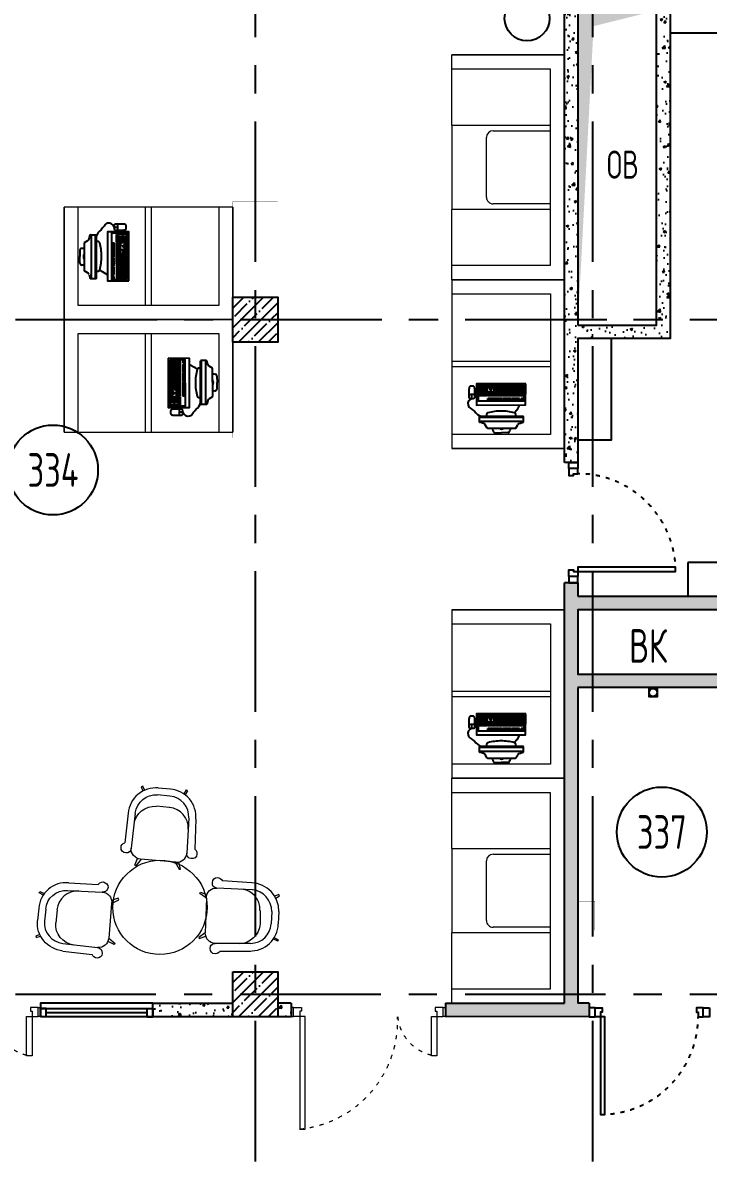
# Model space of a CAD drawing. Header units: millimetres. Extents: x -9318 to 9016603, y 0 to 838141.
# Drawn here: x 73335 to 79430, y 453452 to 463647 of the extents above; entities that cross this region are included whole.
import ezdxf
from ezdxf import colors
from ezdxf.entities.mleader import LeaderData, LeaderLine
from ezdxf.enums import TextEntityAlignment as Align
from ezdxf.math import Vec2, Vec3

# ---------------------------------------------------------------- set-up
doc = ezdxf.new("R2010")
doc.units = ezdxf.units.MM
for name, pattern in [('ACAD_ISO03W100', [30, 12, -18]), ('ADSK_Скрыто', [6, 3, -3]), ('CENTER', [2, 1.25, -0.25, 0.25, -0.25])]:
    doc.linetypes.add(name, pattern=pattern)
for name, color, linetype, lineweight in [('АР_Двери', 5, 'Continuous', 18), ('АР_Номер помещения', 1, 'Continuous', 25), ('ТХ_мебель_библ', 250, 'Continuous', 13)]:
    doc.layers.add(name, color=color, linetype=linetype, lineweight=lineweight)
doc.layers.add('ТХ_дозаторы', color=7, linetype='Continuous')
doc.layers.add('ТХ_обор_бытовое', color=14, linetype='Continuous')
doc.styles.add('ICOCPEUR', font='isocpeur.ttf')
doc.styles.add('ISOCPEUR', font='isocpeur.ttf', dxfattribs={"width": 0.7})
pattern_1 = [(50, (5759.64, 336407.27), (215.17805, -18.82564), [22.5, -247.5]), (355, (5759.64, 336407.27), (-41.6254, 225.65764), [18, -198]), (100.45144, (5777.57, 336405.7), (173.55265, 206.832), [19.12206, -210.34263]), (46.1842, (5759.64, 336467.27), (320.1724, -49.6558), [33.75, -371.25]), (96.63564, (5786.32, 336463.14), (280.3986, 292.2356), [28.6831, -315.5141]), (351.18416, (5759.64, 336467.27), (280.3986, 292.2356), [27, -297]), (21, (5789.64, 336452.27), (179.07212, -120.78567), [22.5, -247.5]), (326, (5789.64, 336452.27), (72.9946, 217.545), [18, -198]), (71.45144, (5804.56, 336442.2), (252.0667, 96.75935), [19.12206, -210.34263]), (37.5, (5759.64, 336407.274), (3.647957, 99.868156), [0, -195.6, 0, -201, 0, -198.75]), (7.5, (5759.64, 336407.27), (78.92086, 118.32351), [0, -114.6, 0, -191.1, 0, -75.75]), (327.5, (5692.74, 336407.274), (160.14673, -6.76646), [0, -75, 0, -234, 0, -310.5]), (317.5, (5662.74, 336407.27), (174.95585, 30.0315), [0, -97.5, 0, -155.4, 0, -220.5])]

# ---------------------------------------------------------------- blocks, each defined once
blk = doc.blocks.new('*U1088')
at = {"color": 8}
for points in [[(0, 0), (0, -80), (55, -80), (55, 0), (0, 0)], [(55, -80), (55, 0), (115, 0), (115, -40), (100, -40), (100, -80), (55, -80)], [(1015, -80), (1015, 0), (955, 0), (955, -40), (970, -40), (970, -80), (1015, -80)], [(1070, 0), (1070, -80), (1015, -80), (1015, 0), (1070, 0)]]:
    blk.add_lwpolyline(points, dxfattribs=at)
blk.add_lwpolyline([(100, -80), (100, -950), (140, -950), (140, -80)], close=True, dxfattribs=at)
at = {"color": 8, "linetype": 'ACAD_ISO03W100', "ltscale": 3}
blk.add_arc((100, -80), 870, 270, 0, dxfattribs=at)
blk = doc.blocks.new('*U1087')
at = {"color": 8}
for points in [[(0, 0), (0, -80), (55, -80), (55, 0), (0, 0)], [(55, -80), (55, 0), (115, 0), (115, -40), (100, -40), (100, -80), (55, -80)], [(1015, -80), (1015, 0), (955, 0), (955, -40), (970, -40), (970, -80), (1015, -80)], [(1070, 0), (1070, -80), (1015, -80), (1015, 0), (1070, 0)]]:
    blk.add_lwpolyline(points, dxfattribs=at)
blk.add_lwpolyline([(100, -80), (100, -950), (140, -950), (140, -80)], close=True, dxfattribs=at)
at = {"color": 8, "linetype": 'ACAD_ISO03W100', "ltscale": 3}
blk.add_arc((100, -80), 870, 270, 0, dxfattribs=at)
blk = doc.blocks.new('1370')
at = {"layer": 'АР_Двери', "color": 8}
for points in [[(1076826, -46356), (1076826, -46436), (1076846, -46436), (1076846, -46356), (1076826, -46356)], [(1076846, -46436), (1076846, -46356), (1076916, -46356), (1076916, -46386), (1076901, -46386), (1076901, -46436), (1076846, -46436)], [(1078177, -46436), (1078177, -46356), (1078107, -46356), (1078107, -46386), (1078122, -46386), (1078122, -46436), (1078177, -46436)], [(1078197, -46356), (1078197, -46436), (1078177, -46436), (1078177, -46356), (1078197, -46356)]]:
    blk.add_lwpolyline(points, dxfattribs=at)
for points in [[(1076901, -46436), (1076901, -47436), (1076950, -47436), (1076950, -46436)], [(1078072, -46786), (1078072, -46436), (1078122, -46436), (1078122, -46786)]]:
    blk.add_lwpolyline(points, close=True, dxfattribs=at)
at = {"layer": 'АР_Двери', "color": 8, "linetype": 'ACAD_ISO03W100', "ltscale": 3}
for centre, radius, start, end in [((1076805, -46474), 967, 275.6729, 2.214), ((1078162, -46396), 392, 185.9075, 264.0925)]:
    blk.add_arc(centre, radius, start, end, dxfattribs=at)
blk = doc.blocks.new('*U1082')
at = {"color": 8, "linetype": 'ByBlock'}
for p, q in [((0, 0), (0, -74)), ((50, 0), (0, 0)), ((0, -74), (0, 0)), ((1000, 0), (0, 0)), ((50, -74), (0, -74)), ((0, -74), (1000, -74)), ((50, 0), (50, -74)), ((950, 0), (50, 0)), ((50, -37), (950, -37)), ((50, -74), (950, -74)), ((950, 0), (1000, 0)), ((950, 0), (950, -74)), ((950, -74), (1000, -74)), ((1000, 0), (1000, -74)), ((1000, -74), (1000, 0))]:
    blk.add_line(p, q, dxfattribs=at)
blk = doc.blocks.new('*U457')
at = {"layer": 'АР_Номер помещения', "color": 8}
blk.add_circle((-20233, 2600), 400, dxfattribs=at)
at = {"color": 8, "style": 'ISOCPEUR', "width": 0.7, "flags": 1}
blk.add_attdef('КАТЕГОРИЯ', (-499, -2092), '', height=250, dxfattribs=at)
at = {"layer": 'АР_Номер помещения', "color": 8, "style": 'ISOCPEUR', "width": 0.7}
blk.add_attdef('НОМЕР_ПОМЕЩЕНИЯ', text='', height=300, dxfattribs=at).set_placement((-20233, 2600), align=Align.MIDDLE_CENTER)
blk = doc.blocks.new('*U450')
at = {"layer": 'АР_Номер помещения', "color": 8}
blk.add_circle((-17104, 4164), 400, dxfattribs=at)
at = {"color": 8, "style": 'ISOCPEUR', "width": 0.7, "flags": 1}
blk.add_attdef('КАТЕГОРИЯ', (-499, -2092), '', height=250, dxfattribs=at)
at = {"layer": 'АР_Номер помещения', "color": 8, "style": 'ISOCPEUR', "width": 0.7}
blk.add_attdef('НОМЕР_ПОМЕЩЕНИЯ', text='', height=300, dxfattribs=at).set_placement((-17104, 4164), align=Align.MIDDLE_CENTER)
blk = doc.blocks.new('_DotSmall')
at = {"color": 8, "linetype": 'ByBlock', "const_width": 0.5}
blk.add_lwpolyline([(-0.0625, 0, 1), (0.0625, 0, 1)], format="xyb", close=True, dxfattribs=at)
blk = doc.blocks.new('У111')
at = {"layer": 'ТХ_мебель_библ', "color": 8, "lineweight": 0, "ltscale": 100, "transparency": 33554687}
for p, q in [((261985, -185643), (261985, -186643)), ((261985, -185643), (263985, -185643)), ((261985, -186643), (261985, -185643)), ((263985, -185643), (263985, -186643)), ((263985, -186643), (263985, -185643)), ((262110, -185768), (263860, -185768)), ((262110, -186643), (262110, -185768)), ((262610, -186643), (262610, -185768)), ((262660, -186277), (262660, -185768)), ((263310, -185768), (263310, -186277)), ((263360, -185768), (263360, -186643)), ((263860, -185768), (263860, -186643)), ((263250, -186337), (262720, -186337)), ((262610, -186643), (261985, -186643)), ((262610, -186643), (263360, -186643)), ((263985, -186643), (263360, -186643))]:
    blk.add_line(p, q, dxfattribs=at)
for centre, start, end in [((262720, -186277), 180, 270), ((263250, -186277), 270, 0)]:
    blk.add_arc(centre, 60, start, end, dxfattribs=at)
blk = doc.blocks.new('ПК-2')
at = {"color": 8, "extrusion": (6.19742e-05, -0.000470712, 1)}
for p, q in [((7035967, 1186828, 95), (7035877, 1186827, 95)), ((7035877, 1186827, 95), (7035878, 1186571, 95)), ((7035895, 1186827, 95), (7035896, 1186571, 95)), ((7035913, 1186828, 95), (7035914, 1186571, 95)), ((7035931, 1186828, 95), (7035932, 1186571, 95)), ((7035949, 1186828, 95), (7035950, 1186571, 95)), ((7035967, 1186828, 95), (7035968, 1186571, 95)), ((7036008, 1186828, 95), (7035990, 1186828, 95)), ((7036149, 1186443, 95), (7036148, 1186828, 95)), ((7036200, 1186830, 95), (7036150, 1186830, 95)), ((7036158, 1186441, 95), (7036157, 1186830, 95)), ((7036194, 1186441, 95), (7036193, 1186830, 95)), ((7036212, 1186795, 95), (7036202, 1186828, 95)), ((7036253, 1186762, 95), (7036224, 1186780, 95)), ((7036256, 1186513, 95), (7036255, 1186758, 95)), ((7036294, 1186692, 95), (7036295, 1186635, 95)), ((7036295, 1186579, 95), (7036295, 1186635, 95)), ((7035878, 1186566, 95), (7035878, 1186512, 95)), ((7035896, 1186566, 95), (7035896, 1186512, 95)), ((7035914, 1186549, 95), (7035914, 1186531, 95)), ((7035932, 1186567, 95), (7035932, 1186513, 95)), ((7035950, 1186567, 95), (7035950, 1186513, 95)), ((7035968, 1186567, 95), (7035968, 1186513, 95)), ((7035878, 1186508, 95), (7035878, 1186436, 95)), ((7035878, 1186436, 95), (7035968, 1186436, 95)), ((7035896, 1186508, 95), (7035896, 1186454, 95)), ((7035914, 1186508, 95), (7035914, 1186436, 95)), ((7035932, 1186508, 95), (7035932, 1186454, 95)), ((7035950, 1186508, 95), (7035950, 1186436, 95)), ((7035968, 1186508, 95), (7035968, 1186436, 95)), ((7036201, 1186441, 95), (7036151, 1186441, 95)), ((7036213, 1186476, 95), (7036203, 1186443, 95)), ((7036254, 1186509, 95), (7036224, 1186491, 95))]:
    blk.add_line(p, q, dxfattribs=at)
at = {"color": 8, "extrusion": (6.19742e-05, -0.000470712, 1), "elevation": -28}
for points in [[(7035859, 1186850), (7035860, 1186414), (7036049, 1186414), (7036048, 1186850)], [(7035873, 1186837), (7035873, 1186427), (7036013, 1186427), (7036012, 1186837)]]:
    blk.add_lwpolyline(points, close=True, dxfattribs=at)
for points in [[(7035895, 1186802), (7035877, 1186802)], [(7035895, 1186785), (7035877, 1186785)], [(7035895, 1186759), (7035877, 1186759)], [(7035913, 1186785), (7035895, 1186785)], [(7035913, 1186768), (7035895, 1186768)], [(7035913, 1186751), (7035895, 1186751)], [(7035931, 1186797), (7035913, 1186797)], [(7035931, 1186779), (7035913, 1186779)], [(7035931, 1186762), (7035913, 1186762)], [(7035931, 1186745), (7035913, 1186745)], [(7035949, 1186802), (7035931, 1186802)], [(7035949, 1186785), (7035931, 1186785)], [(7035949, 1186768), (7035931, 1186768)], [(7035949, 1186751), (7035931, 1186751)], [(7035967, 1186811), (7035949, 1186811)], [(7035967, 1186794), (7035949, 1186794)], [(7035967, 1186776), (7035949, 1186776)], [(7035967, 1186759), (7035949, 1186759)], [(7035967, 1186742), (7035949, 1186742)], [(7035990, 1186828), (7035990, 1186811)], [(7036008, 1186811), (7035990, 1186811)], [(7035990, 1186794), (7035990, 1186725)], [(7036008, 1186794), (7035990, 1186794)], [(7036008, 1186777), (7035990, 1186776)], [(7036008, 1186759), (7035990, 1186759)], [(7036008, 1186742), (7035990, 1186742)], [(7036008, 1186828), (7036008, 1186811)], [(7036008, 1186794), (7036008, 1186725)], [(7036048, 1186795), (7036093, 1186771), (7036117, 1186752)], [(7035895, 1186640), (7035877, 1186639)], [(7035913, 1186734), (7035895, 1186734)], [(7035913, 1186716), (7035895, 1186716)], [(7035913, 1186699), (7035895, 1186699)], [(7035913, 1186682), (7035895, 1186682)], [(7035913, 1186665), (7035895, 1186665)], [(7035913, 1186648), (7035895, 1186648)], [(7035931, 1186728), (7035913, 1186728)], [(7035931, 1186711), (7035913, 1186711)], [(7035931, 1186694), (7035913, 1186694)], [(7035931, 1186677), (7035913, 1186677)], [(7035931, 1186660), (7035913, 1186660)], [(7035931, 1186643), (7035913, 1186643)], [(7035949, 1186734), (7035931, 1186734)], [(7035949, 1186717), (7035931, 1186717)], [(7035949, 1186699), (7035931, 1186699)], [(7035949, 1186682), (7035931, 1186682)], [(7035949, 1186665), (7035931, 1186665)], [(7035949, 1186648), (7035931, 1186648)], [(7035967, 1186725), (7035949, 1186725)], [(7035967, 1186708), (7035949, 1186708)], [(7035967, 1186691), (7035949, 1186691)], [(7035967, 1186674), (7035949, 1186674)], [(7035967, 1186657), (7035949, 1186657)], [(7035967, 1186640), (7035949, 1186640)], [(7036008, 1186725), (7035990, 1186725)], [(7035990, 1186717), (7035990, 1186648)], [(7036008, 1186717), (7035990, 1186717)], [(7036008, 1186700), (7035990, 1186700)], [(7036008, 1186682), (7035990, 1186682)], [(7036008, 1186665), (7035990, 1186665)], [(7036008, 1186648), (7035990, 1186648)], [(7035990, 1186640), (7035990, 1186571)], [(7036008, 1186640), (7035990, 1186640)], [(7036008, 1186717), (7036008, 1186648)], [(7036008, 1186640), (7036008, 1186571)], [(7035896, 1186614), (7035878, 1186614)], [(7035896, 1186597), (7035878, 1186597)], [(7035968, 1186571), (7035878, 1186571)], [(7035896, 1186567), (7035878, 1186567)], [(7035914, 1186549), (7035878, 1186549)], [(7035914, 1186531), (7035878, 1186531)], [(7035913, 1186631), (7035895, 1186631)], [(7035914, 1186614), (7035896, 1186614)], [(7035932, 1186626), (7035914, 1186626)], [(7035932, 1186608), (7035914, 1186608)], [(7035949, 1186631), (7035931, 1186631)], [(7035950, 1186614), (7035932, 1186614)], [(7035950, 1186597), (7035932, 1186597)], [(7035968, 1186567), (7035932, 1186567)], [(7035968, 1186549), (7035932, 1186549)], [(7035968, 1186531), (7035932, 1186531)], [(7035968, 1186623), (7035950, 1186623)], [(7035968, 1186605), (7035950, 1186605)], [(7036008, 1186623), (7035990, 1186623)], [(7036008, 1186606), (7035990, 1186605)], [(7036008, 1186588), (7035990, 1186588)], [(7036008, 1186571), (7035990, 1186571)], [(7035990, 1186567), (7035990, 1186513)], [(7036008, 1186567), (7035990, 1186567)], [(7036008, 1186549), (7035990, 1186549)], [(7036008, 1186531), (7035990, 1186531)], [(7036008, 1186567), (7036008, 1186513)], [(7035896, 1186513), (7035878, 1186513)], [(7035968, 1186508), (7035878, 1186508)], [(7035968, 1186472), (7035878, 1186472)], [(7035968, 1186454), (7035878, 1186454)], [(7035968, 1186490), (7035896, 1186490)], [(7035968, 1186513), (7035932, 1186513)], [(7036008, 1186513), (7035990, 1186513)], [(7036008, 1186513), (7035990, 1186513)], [(7035990, 1186372), (7035957, 1186372)]]:
    blk.add_lwpolyline(points, dxfattribs=at)
for points in [[(7035990, 1186372, 0.397637), (7036050, 1186338, 0.110351), (7036067, 1186345, 0.08312), (7036080, 1186362, 0.014729), (7036105, 1186395, 0.170175), (7036149, 1186454, -0.037673)], [(7035968, 1186399, 0.114539), (7035964, 1186398, 0.103755), (7035960, 1186395, 0.091433), (7035958, 1186390, 0.084292), (7035957, 1186385), (7035957, 1186358, 0.084292), (7035958, 1186353, 0.091433), (7035960, 1186349, 0.103755), (7035964, 1186346, 0.114539), (7035968, 1186345, 0.114539)]]:
    blk.add_lwpolyline(points, format="xyb", dxfattribs=at)
blk.add_lwpolyline([(7035882, 1186385), (7035882, 1186358, 0.19919), (7035884, 1186354, 0.098412), (7035891, 1186348, 0.055653), (7035901, 1186346, 0.042416), (7035915, 1186345), (7035979, 1186345, 0.114539), (7035983, 1186346, 0.103755), (7035987, 1186349, 0.091433), (7035989, 1186353, 0.084292), (7035990, 1186358), (7035990, 1186385, 0.084292), (7035989, 1186390, 0.091433), (7035986, 1186395, 0.103755), (7035983, 1186398, 0.114539), (7035978, 1186399), (7035914, 1186399, 0.042416), (7035901, 1186397, 0.055653), (7035891, 1186395, 0.098412), (7035884, 1186389, 0.19919)], format="xyb", close=True, dxfattribs=at)
at = {"color": 8, "extrusion": (6.19742e-05, -0.000470712, 1)}
for centre, radius, start, end in [((7036579, 1186631, -28), 477, 165.3648, 179.8791), ((7036134, 1186746, -28), 18, 82.9331, 161.3058), ((7036116, 1186601, -28), 164, 78.7654, 82.9331), ((7036150, 1186828, -28), 1.8, 90.1091, 180.1091), ((7036200, 1186828, -28), 1.8, 0.1091, 90.1091), ((7036238, 1186803, -28), 27, 197.1145, 238.1415), ((7036251, 1186758, -28), 4.5, 0.1091, 59.6301), ((7036579, 1186635, -28), 477, 180.3391, 194.8534), ((7036293, 1186966, -28), 256, 261.5096, 266.4787), ((7036229, 1186635, -28), 33.8, 322.7271, 37.4911), ((7036276, 1186692, -28), 18, 0.1091, 86.4787), ((7036295, 1186305, -28), 256, 93.7395, 98.7086), ((7036277, 1186579, -28), 18, 273.7395, 0.1091), ((7036135, 1186519, -28), 18, 198.9124, 277.2851), ((7036116, 1186664, -28), 164, 277.2851, 281.4528), ((7036151, 1186443, -28), 1.8, 180.1091, 270.1091), ((7036201, 1186443, -28), 1.8, 270.1091, 0.1091), ((7036239, 1186468, -28), 27, 122.0766, 163.1037), ((7036251, 1186513, -28), 4.5, 300.5881, 0.1091)]:
    blk.add_arc(centre, radius, start, end, dxfattribs=at)
blk = doc.blocks.new('У274')
at = {"layer": 'ТХ_мебель_библ', "color": 8, "lineweight": 0, "ltscale": 100, "transparency": 33554687}
for p, q in [((264576, -185591, 0), (264576, -186591, 0)), ((264576, -186591, 0), (264576, -185591, 0)), ((264576, -186591, 0), (264576, -185591, 0)), ((264576, -185591, 0), (266076, -185591, 0)), ((266076, -185591, 0), (266076, -186591, 0)), ((266076, -186591, 0), (266076, -185591, 0)), ((264701, -186591, 0), (264701, -185716, 0)), ((264701, -185716, 0), (265951, -185716, 0)), ((265301, -186591, 0), (265301, -185716, 0)), ((265351, -185716, 0), (265351, -186591, 0)), ((265951, -185716, 0), (265951, -186591, 0)), ((264576, -186591, 0), (264701, -186591, 0)), ((264701, -186591, 0), (265951, -186591, 0)), ((265951, -186591, 0), (266076, -186591, 0))]:
    blk.add_line(p, q, dxfattribs=at)
blk = doc.blocks.new('У094 У095')
at = {"layer": 'ТХ_мебель_библ', "color": 8, "lineweight": 0, "ltscale": 100, "transparency": 33554687}
for p, q in [((74022, 143902), (74006, 143897)), ((74006, 143897), (74022, 143860)), ((74038, 143865), (74022, 143902)), ((74268, 143876), (74158, 143886)), ((74388, 143834), (74409, 143871)), ((74420, 143860), (74399, 143824)), ((74409, 143871), (74420, 143860)), ((74263, 143813), (74153, 143824)), ((73891, 143661), (73860, 143399)), ((73954, 143661), (73917, 143352)), ((74257, 143714), (74142, 143724)), ((74430, 143619), (74414, 143305)), ((74493, 143609), (74483, 143342)), ((73949, 143201), (73975, 143258)), ((74006, 143253), (73959, 143195)), ((74315, 143227), (74001, 143253)), ((73959, 143195), (73949, 143201)), ((74310, 143227), (74346, 143164)), ((74357, 143164), (74341, 143227)), ((74346, 143164), (74357, 143164)), ((73362, 143044), (73624, 143028)), ((74990, 143044), (74729, 143059)), ((73100, 142955), (73106, 142965)), ((73137, 142934), (73100, 142955)), ((73106, 142965), (73148, 142949)), ((73352, 142975), (73661, 142960)), ((74530, 142949), (74535, 142960)), ((74587, 142907), (74530, 142949)), ((74535, 142960), (74592, 142939)), ((74996, 142981), (74681, 142996)), ((75231, 142939), (75195, 142923)), ((75205, 142907), (75236, 142928)), ((75236, 142928), (75231, 142939)), ((73744, 142860), (73718, 142551)), ((73802, 142907), (73744, 142886)), ((73744, 142860), (73807, 142892)), ((73807, 142892), (73802, 142907)), ((74587, 142907), (74577, 142599)), ((73095, 142818), (73085, 142708)), ((73158, 142808), (73148, 142703)), ((73258, 142803), (73247, 142688)), ((75064, 142797), (75064, 142677)), ((75168, 142787), (75163, 142677)), ((75231, 142787), (75226, 142677)), ((73106, 142583), (73069, 142567)), ((73069, 142567), (73074, 142557)), ((73074, 142557), (73111, 142567)), ((73765, 142494), (73713, 142520)), ((73718, 142551), (73776, 142504)), ((74577, 142599), (74519, 142557)), ((74519, 142557), (74524, 142546)), ((74524, 142546), (74582, 142567)), ((75221, 142525), (75184, 142541)), ((75189, 142557), (75226, 142536)), ((75226, 142536), (75221, 142525)), ((73310, 142504), (73619, 142468)), ((73776, 142504), (73765, 142494)), ((74980, 142504), (74666, 142504))]:
    blk.add_line(p, q, dxfattribs=at)
at = {"layer": 'ТХ_мебель_библ', "color": 8, "ltscale": 0.1}
for p, q in [((73310, 142436), (73572, 142405)), ((74708, 142436), (74978, 142436))]:
    blk.add_line(p, q, dxfattribs=at)
at = {"layer": 'ТХ_мебель_библ', "color": 8, "lineweight": 0, "ltscale": 100, "transparency": 33554687}
blk.add_circle((74174, 142824), 419, dxfattribs=at)
for centre, radius, start, end in [((74137, 143640), 247, 85.0228, 175.1237), ((74247, 143630), 247, 355.0234, 85.1237), ((74246, 143629), 185, 357.0572, 84.7499), ((74241, 143529), 185, 357.0581, 84.7502), ((73341, 142797), 247, 85.0235, 175.1238), ((74981, 142793), 250, 358.5785, 87.9088), ((73442, 142786), 185, 87.0581, 174.7493), ((74883, 142806), 180, 357.2688, 85.9648), ((74975, 142789), 193, 359.5064, 83.8795), ((73328, 142685), 182, 174.322, 264.1498), ((74979, 142683), 247, 267.846, 358.6551), ((74980, 142688), 184, 270.024, 356.613)]:
    blk.add_arc(centre, radius, start, end, dxfattribs=at)
blk.add_ellipse((74335, 143303), major_axis=(68, 48.9), ratio=0.866308, start_param=3.906008, end_param=5.623532, dxfattribs=at)
for points in [[(73954, 143661), (73970, 143761), (74053, 143834), (74153, 143824)], [(73943, 143562), (73954, 143661), (74043, 143729), (74142, 143724)], [(73870, 143310), (73844, 143310), (73823, 143331), (73828, 143358)], [(73828, 143358), (73828, 143379), (73839, 143394), (73860, 143399)], [(73917, 143352), (73917, 143326), (73896, 143305), (73870, 143310)], [(74001, 143253), (73954, 143258), (73912, 143300), (73917, 143352)], [(74483, 143342), (74503, 143331), (74509, 143305), (74498, 143279)], [(74435, 143263), (74420, 143274), (74409, 143290), (74414, 143305)], [(74498, 143279), (74488, 143258), (74456, 143253), (74435, 143263)], [(73624, 143028), (73640, 143049), (73666, 143059), (73687, 143044)], [(73687, 143044), (73713, 143033), (73718, 143007), (73708, 142986)], [(74681, 142996), (74655, 142996), (74634, 143017), (74640, 143044)], [(73158, 142808), (73163, 142907), (73252, 142981), (73352, 142975)], [(73708, 142986), (73697, 142965), (73682, 142960), (73661, 142960)], [(73661, 142960), (73713, 142955), (73750, 142913), (73744, 142860)], [(74587, 142907), (74587, 142960), (74629, 143002), (74681, 142996)], [(73310, 142436), (73174, 142452), (73069, 142572), (73085, 142708)], [(73409, 142489), (73310, 142504), (73237, 142588), (73247, 142688)], [(75064, 142677), (75058, 142583), (74980, 142504), (74880, 142499)], [(73718, 142551), (73713, 142499), (73671, 142462), (73619, 142468)], [(74666, 142504), (74613, 142504), (74577, 142546), (74577, 142599)], [(74645, 142415), (74624, 142426), (74613, 142452), (74624, 142478)], [(74624, 142478), (74629, 142494), (74650, 142504), (74666, 142504)], [(74708, 142436), (74697, 142415), (74671, 142405), (74645, 142415)]]:
    blk.add_open_spline(points, degree=3, dxfattribs=at)
for points, knots in [([(74640, 143044), (74640, 143070), (74661, 143091), (74687, 143091), (74702, 143091), (74718, 143075), (74729, 143059)], [2, 2, 2, 2, 3, 3, 3, 4, 4, 4, 4]), ([(73619, 142468), (73645, 142462), (73661, 142441), (73661, 142415), (73661, 142389), (73634, 142373), (73614, 142373), (73593, 142373), (73577, 142389), (73572, 142405)], [0, 0, 0, 0, 1, 1, 1, 2, 2, 2, 3, 3, 3, 3])]:
    blk.add_open_spline(points, degree=3, knots=knots, dxfattribs=at)
blk = doc.blocks.new('У112')
at = {"layer": 'ТХ_мебель_библ', "color": 8, "lineweight": 0, "ltscale": 100, "transparency": 33554687, "const_width": 2}
blk.add_lwpolyline([(262558, -187929), (262558, -188329), (261708, -188329), (261708, -187929)], close=True, dxfattribs=at)
blk = doc.blocks.new('У113')
at = {"color": 8}
blk.add_lwpolyline([(195377, -190165), (195677, -190165), (195677, -189265), (195377, -189265)], close=True, dxfattribs=at)
blk = doc.blocks.new('У240')
at = {"layer": 'ТХ_обор_бытовое', "color": 8, "lineweight": 0, "ltscale": 100, "transparency": 33554687, "const_width": 2}
blk.add_lwpolyline([(259065, 2932), (259065, 3192), (259215, 3192), (259215, 2932)], close=True, dxfattribs=at)
blk = doc.blocks.new('A$C500e89c7')
at = {"color": 8, "ltscale": 100}
blk.add_circle((-37, 37), 35.3, dxfattribs=at)
at = {"layer": 'ТХ_дозаторы', "color": 8, "ltscale": 100}
blk.add_lwpolyline([(-73, 75), (0, 75), (0, 0), (-73, 0)], close=True, dxfattribs=at)

msp = doc.modelspace()

# ---------------------------------------------------------------- hatches: boundary and pattern name
at = {"ltscale": 100}
h = msp.add_hatch(dxfattribs=at)
h.set_pattern_fill('AR-CONC', color=256, scale=30)
h.set_pattern_definition(pattern_1)
h.paths.add_polyline_path([(78272.04, 463757.96), (78152.04, 463757.96), (78152.03, 459737.59), (78272.03, 459737.59), (78272.03, 460959.55), (78972.03, 460959.55), (78272.82, 460959.55), (78972.03, 460959.55), (78272.82, 460959.55), (78272.03, 460844.55), (79092.03, 460839.55), (79092.03, 462272.96), (79092.03, 463757.96), (78972.03, 463755.46), (78972.03, 460959.55), (78272.03, 460959.48)])
at = {"linetype": 'ADSK_Скрыто', "lineweight": 9}
msp.add_hatch(color=256, dxfattribs=at).paths.add_polyline_path([(78272.03, 460957.96), (78412.03, 463617.96), (78972.03, 463757.96), (78272.03, 463757.96), (78272.03, 462418.82)])
at = {"ltscale": 100}
h = msp.add_hatch(dxfattribs=at)
h.set_pattern_fill('ANSI35', color=256, scale=500)
h.set_pattern_definition([(45, (-881850.06, 501079.43), (-88.388348, 88.388348), []), (45, (-881761.68, 501079.43), (-88.388348, 88.388348), [156.25, -31.25, 0, -31.25])])
h.paths.add_polyline_path([(75602.03, 461207.96), (75202.03, 461207.96), (75202.03, 460807.96), (75602.03, 460807.96)])
h = msp.add_hatch(dxfattribs=at)
h.set_pattern_fill('AR-CONC', color=256, scale=30)
h.set_pattern_definition(pattern_1)
h.paths.add_polyline_path([(78152.03, 454927.94), (77093.06, 454927.93), (77093.06, 454807.99), (78372.03, 454807.97), (78372.03, 454927.98), (78272.03, 454927.95), (78272.03, 457735.75), (79632.03, 457735.76), (79632.03, 456523.42), (79752.03, 456523.42), (79752.03, 457735.79), (83452.02, 457735.79), (83452.03, 457735.75), (85550.83, 457735.79), (85550.87, 454927.93), (85670.87, 454927.93), (85670.83, 457735.76), (87482.03, 457735.81), (87482.04, 457855.5), (85670.83, 457855.43), (85670.86, 458427.66), (85550.86, 458427.58), (85550.83, 457855.75), (83572.02, 457855.75), (83572.02, 458427.58), (83452.02, 458427.59), (83452.02, 457855.78), (83452.02, 457855.78), (83452.02, 458427.61), (83452.02, 457855.77), (82550.54, 457855.76), (82550.54, 458427.59), (82430.54, 458427.59), (82430.54, 457855.75), (79752.03, 457855.75), (79752.03, 458427.59), (79752.03, 457855.75), (79752.03, 457855.75), (79752.03, 458427.59), (79632.03, 458427.59), (79632.03, 457855.75), (79632.03, 457855.75), (79632.03, 458427.59), (79632.03, 458427.59), (79632.03, 457855.75), (78272.03, 457855.75), (78272.03, 458427.59), (87482.01, 458427.63), (87482.06, 458547.64), (85670.86, 458547.59), (85670.86, 460807.96), (87202.03, 460807.96), (87202.03, 460927.96), (85550.86, 460927.96), (85550.86, 458547.59), (78272.03, 458547.59), (78272.03, 458667.59), (78152.03, 458667.59)])
h = msp.add_hatch(dxfattribs=at)
h.set_pattern_fill('ANSI35', color=256, scale=500)
h.set_pattern_definition([(45, (-881850.06, 495079.43), (-88.388348, 88.388348), []), (45, (-881761.68, 495079.43), (-88.388348, 88.388348), [156.25, -31.25, 0, -31.25])])
h.paths.add_polyline_path([(75602.03, 455207.96), (75202.03, 455207.96), (75202.03, 454807.96), (75602.03, 454807.96)])
h = msp.add_hatch(dxfattribs=at)
h.set_pattern_fill('AR-CONC', color=256, scale=30)
h.set_pattern_definition(pattern_1)
h.paths.add_polyline_path([(74491.47, 454928.03), (74491.47, 454808.03), (74491.47, 454808.03), (74491.47, 454928.03), (74491.47, 454927.99), (75202.03, 454927.99), (75202.04, 454808.02), (74491.47, 454808.03), (74491.47, 454928.03), (74491.47, 454928.03), (74491.47, 454808.03), (74491.47, 454928.03)])
h = msp.add_hatch(dxfattribs=at)
h.set_pattern_fill('AR-CONC', color=256, scale=30)
h.set_pattern_definition(pattern_1)
h.paths.add_polyline_path([(75722.03, 454927.95), (75602.03, 454927.95), (75602.03, 454807.96), (75722.03, 454807.96)])

# ---------------------------------------------------------------- linework, layer by layer
at = {"linetype": 'CENTER', "ltscale": 1000}
for p, q in [((75402.03, 470770.43), (75402.03, 415038.08)), ((78402.03, 470770.43), (78402.03, 415038.08)), ((51268.34, 461007.96), (134446.74, 461007.96)), ((51278.56, 461008.28), (134456.96, 461008.28)), ((51268.34, 455007.96), (134446.74, 455007.96))]:
    msp.add_line(p, q, dxfattribs=at)
at = {"ltscale": 100}
for p, q in [((78272.03, 463757.96), (78272.03, 460959.55)), ((79092.03, 463557.96), (87482.03, 463557.96))]:
    msp.add_line(p, q, dxfattribs=at)
for points in [[(78152.03, 459737.59), (78152.03, 463757.96)], [(78272.03, 460959.55), (78972.03, 460959.55), (78972.03, 463757.96)], [(79092.03, 463757.96), (79092.03, 460839.55), (78272.03, 460839.55), (78272.03, 459737.59)], [(78272.03, 459737.59), (78152.03, 459737.59)], [(78152.03, 454927.94), (78152.03, 458667.59)], [(78272.03, 458667.59), (78152.03, 458667.59)], [(78272.03, 458667.59), (78272.03, 458547.59)], [(78272.03, 458547.59), (85550.86, 458547.59)], [(79632.03, 458427.59), (78272.03, 458427.59), (78272.03, 457855.76), (79632.03, 457855.75)], [(79632.03, 457735.76), (78272.03, 457735.75)], [(78272.03, 457735.75), (78272.03, 454927.95)], [(74491.48, 454927.95), (73491.48, 454927.95), (73491.48, 454881.95)], [(75202.03, 454807.96), (74491.48, 454807.95), (74491.48, 454927.95), (75202.03, 454927.95)], [(75722.03, 454927.95), (75602.03, 454927.95)], [(75722.03, 454927.95), (75722.04, 454807.99)], [(77093.06, 454927.96), (77093.06, 454807.99)], [(77093.06, 454927.93), (78152.03, 454927.94)], [(78372.03, 454927.95), (78272.03, 454927.95)], [(78372.03, 454927.95), (78372.04, 454807.99)], [(75722.04, 454807.99), (75602.03, 454807.96)], [(78372.04, 454808.19), (77093.06, 454807.99)]]:
    msp.add_lwpolyline(points, dxfattribs=at)
for points in [[(75202.03, 461207.96), (75602.03, 461207.96), (75602.03, 460807.96), (75202.03, 460807.96)], [(75202.03, 455207.96), (75602.03, 455207.96), (75602.03, 454807.96), (75202.03, 454807.96)]]:
    msp.add_lwpolyline(points, close=True, dxfattribs=at)
msp.add_circle((77820.14, 463687.04), 200)

# ---------------------------------------------------------------- block references
for name, p, rotation in [('У111', (263795.09, 725347.89, 0), 270), ('У112', (263530.72, 723765.82), 270), ('У274', (339778.07, 275416.69), 180), ('ПК-2', (7112382.95, 1634804.79, -94.96), 179.8909180547824), ('У274', (263743.25, 725938.58, 0), 270), ('У112', (263530.72, 722515.82), 270), ('ПК-2', (-6963478.88, -712788.97, -94.96), 359.8909180547824), ('ПК-2', (-1095644.85, 7498543.46, -94.96), 269.8909180547823), ('*U1087', (78192.03, 458667.59), 90.00000000000001), ('У113', (269415.86, 654224.5), 270), ('У274', (263743.25, 723003.93, 0), 270), ('ПК-2', (-1095644.85, 7495608.81, -94.96), 269.8909180547823), ('У111', (263795.09, 718913.24), 270)]:
    msp.add_blockref(name, p, dxfattribs=dict(rotation=rotation))
for name, p in [('У274', (-190874, 646599.13, 0)), ('У113', (-117104.92, 650104.55)), ('У094 У095', (380.46, 312955.91)), ('У240', (-180792.93, 452644.23)), ('1370', (-1004705.07, 501244.45)), ('1370', (-1001103.49, 501244.45)), ('*U1088', (78372.04, 454887.99))]:
    msp.add_blockref(name, p)
ref = msp.add_blockref('*U457', (93835.85, 457070.31))
ref.add_attrib('НОМЕР_ПОМЕЩЕНИЯ', '334', dxfattribs={"layer": 'АР_Номер помещения', "color": 8, "height": 300, "style": 'ISOCPEUR', "width": 0.7}).set_placement((73603.17, 459670.39), align=Align.MIDDLE_CENTER)
msp.add_blockref('A$C500e89c7', (78978.38, 457653.98), dxfattribs=at)
ref = msp.add_blockref('*U450', (96122.83, 452286.08))
ref.add_attrib('НОМЕР_ПОМЕЩЕНИЯ', '337', dxfattribs={"layer": 'АР_Номер помещения', "color": 8, "height": 300, "style": 'ISOCPEUR', "width": 0.7}).set_placement((79018.91, 456450.09), align=Align.MIDDLE_CENTER)
at = {"ltscale": 100, "xscale": -1, "rotation": 180.0001519656341}
msp.add_blockref('*U1082', (73491.48, 454807.95), dxfattribs=at)

# ---------------------------------------------------------------- texts
at = {"ltscale": 100, "attachment_point": 5, "line_spacing_factor": 0.7, "style": 'ICOCPEUR'}
for s, insert, char_height in [('\\A1;{\\W0.7;ОВ}', (78670.82, 462386.37), 250), ('\\A1;{\\W0.7;ВК}', (78896.65, 458105.22), 300)]:
    msp.add_mtext(s, dxfattribs=dict(at, insert=insert, char_height=char_height))

# ---------------------------------------------------------------- leaders
ml = msp.add_multileader_mtext('Standard')
ml.set_content('+13,200', color=8, style='ISOCPEUR')
ml.set_leader_properties(color=8, linetype='Continuous', lineweight=-1)
ml.set_arrow_properties(name='DOTSMALL')
ml.build(insert=Vec2(0, 0))
ml.multileader.update_dxf_attribs({"has_text_frame": 1, "text_left_attachment_type": 4, "text_right_attachment_type": 4, "dogleg_length": 100, "arrow_head_size": 180})
ctx = ml.context
ctx.base_point, ctx.char_height, ctx.arrow_head_size, ctx.landing_gap_size, ctx.plane_origin = Vec3(93068.63, 826103.47), 250, 180, 50, Vec3(90907.41, 825512.23)
ctx.left_attachment, ctx.right_attachment = 4, 4
notes = []
notes.append((ctx, [(0, (0, 0, 0), (0, 0), (1, 0), 1, [])]))
ctx.mtext.insert, ctx.mtext.width, ctx.mtext.line_spacing_style, ctx.mtext.flow_direction = Vec3(93118.63, 826436.81), 852.697, 2, 5
ml = msp.add_multileader_mtext('Standard')
ml.set_content('+11,550', color=8, style='ISOCPEUR')
ml.set_leader_properties(color=8, linetype='Continuous', lineweight=-1)
ml.set_arrow_properties(name='DOTSMALL')
ml.build(insert=Vec2(0, 0))
ml.multileader.update_dxf_attribs({"has_text_frame": 1, "text_left_attachment_type": 4, "text_right_attachment_type": 4, "dogleg_length": 100, "arrow_head_size": 180})
ctx = ml.context
ctx.base_point, ctx.char_height, ctx.arrow_head_size, ctx.landing_gap_size, ctx.plane_origin = Vec3(88068.63, 825358.47), 250, 180, 50, Vec3(85907.41, 824767.23)
ctx.left_attachment, ctx.right_attachment = 4, 4
notes.append((ctx, [(0, (0, 0, 0), (0, 0), (1, 0), 1, [])]))
ctx.mtext.insert, ctx.mtext.width, ctx.mtext.line_spacing_style, ctx.mtext.flow_direction = Vec3(88118.63, 825691.81), 852.697, 2, 5
ml = msp.add_multileader_mtext('Standard')
ml.set_content('+13,700', color=8, style='ISOCPEUR')
ml.set_leader_properties(color=8, linetype='Continuous', lineweight=-1)
ml.set_arrow_properties(name='DOTSMALL')
ml.build(insert=Vec2(0, 0))
ml.multileader.update_dxf_attribs({"has_text_frame": 1, "text_left_attachment_type": 4, "text_right_attachment_type": 4, "dogleg_length": 100, "arrow_head_size": 180})
ctx = ml.context
ctx.base_point, ctx.char_height, ctx.arrow_head_size, ctx.landing_gap_size, ctx.plane_origin = Vec3(118053.07, 658154.33), 250, 180, 50, Vec3(117803.7, 657493.51)
ctx.left_attachment, ctx.right_attachment = 4, 4
notes.append((ctx, [(0, (0, 0, 0), (0, 0), (1, 0), 1, [])]))
ctx.mtext.insert, ctx.mtext.width, ctx.mtext.line_spacing_style, ctx.mtext.flow_direction = Vec3(118103.07, 658487.66), 852.697, 2, 5
ml = msp.add_multileader_mtext('Standard')
ml.set_content('+13,700', color=8, style='ISOCPEUR')
ml.set_leader_properties(color=8, linetype='Continuous', lineweight=-1)
ml.set_arrow_properties(name='DOTSMALL')
ml.build(insert=Vec2(0, 0))
ml.multileader.update_dxf_attribs({"has_text_frame": 1, "text_left_attachment_type": 4, "text_right_attachment_type": 4, "dogleg_length": 100, "arrow_head_size": 180})
ctx = ml.context
ctx.base_point, ctx.char_height, ctx.arrow_head_size, ctx.landing_gap_size, ctx.plane_origin = Vec3(79585.57, 658000.47), 250, 180, 50, Vec3(77424.36, 657409.23)
ctx.left_attachment, ctx.right_attachment = 4, 4
notes.append((ctx, [(0, (0, 0, 0), (0, 0), (1, 0), 1, [])]))
ctx.mtext.insert, ctx.mtext.width, ctx.mtext.line_spacing_style, ctx.mtext.flow_direction = Vec3(79635.57, 658333.81), 852.697, 2, 5
ml = msp.add_multileader_mtext('Standard')
ml.set_content('+15,850', color=8, style='ISOCPEUR')
ml.set_leader_properties(color=8, linetype='Continuous', lineweight=-1)
ml.set_arrow_properties(name='DOTSMALL')
ml.build(insert=Vec2(0, 0))
ml.multileader.update_dxf_attribs({"has_text_frame": 1, "text_left_attachment_type": 4, "text_right_attachment_type": 4, "dogleg_length": 100, "arrow_head_size": 180})
ctx = ml.context
ctx.base_point, ctx.char_height, ctx.arrow_head_size, ctx.landing_gap_size, ctx.plane_origin = Vec3(78411.29, 652860.4), 250, 180, 50, Vec3(78329.9, 651149.71)
ctx.left_attachment, ctx.right_attachment = 4, 4
notes.append((ctx, [(0, (0, 0, 0), (0, 0), (1, 0), 1, [])]))
ctx.mtext.insert, ctx.mtext.width, ctx.mtext.defined_height, ctx.mtext.line_spacing_style, ctx.mtext.flow_direction = Vec3(78461.29, 653193.74), 696.0353, 776.46, 2, 5
ml = msp.add_multileader_mtext('Standard')
ml.set_content('+15,850', color=8, style='ISOCPEUR')
ml.set_leader_properties(color=8, linetype='Continuous', lineweight=-1)
ml.set_arrow_properties(name='DOTSMALL')
ml.build(insert=Vec2(0, 0))
ml.multileader.update_dxf_attribs({"has_text_frame": 1, "text_left_attachment_type": 4, "text_right_attachment_type": 4, "dogleg_length": 100, "arrow_head_size": 180})
ctx = ml.context
ctx.base_point, ctx.char_height, ctx.arrow_head_size, ctx.landing_gap_size, ctx.plane_origin = Vec3(116043.29, 652621.27), 250, 180, 50, Vec3(116522.41, 649668.82)
ctx.left_attachment, ctx.right_attachment = 4, 4
notes.append((ctx, [(0, (0, 0, 0), (0, 0), (1, 0), 1, [])]))
ctx.mtext.insert, ctx.mtext.width, ctx.mtext.line_spacing_style, ctx.mtext.flow_direction = Vec3(116093.29, 652954.61), 852.697, 2, 5
ml = msp.add_multileader_mtext('Standard')
ml.set_content('+9,800', color=8, style='ISOCPEUR')
ml.set_leader_properties(color=8, linetype='Continuous', lineweight=-1)
ml.set_arrow_properties(name='DOTSMALL')
ml.build(insert=Vec2(0, 0))
ml.multileader.update_dxf_attribs({"has_text_frame": 1, "text_left_attachment_type": 4, "text_right_attachment_type": 4, "dogleg_length": 100, "arrow_head_size": 180})
ctx = ml.context
ctx.base_point, ctx.char_height, ctx.arrow_head_size, ctx.landing_gap_size, ctx.plane_origin = Vec3(118053.07, 538154.33), 250, 180, 50, Vec3(117803.7, 537493.51)
ctx.left_attachment, ctx.right_attachment = 4, 4
notes.append((ctx, [(0, (0, 0, 0), (0, 0), (1, 0), 1, [])]))
ctx.mtext.insert, ctx.mtext.width, ctx.mtext.line_spacing_style, ctx.mtext.flow_direction = Vec3(118103.07, 538487.66), 852.697, 2, 5
ml = msp.add_multileader_mtext('Standard')
ml.set_content('+9,800', color=8, style='ISOCPEUR')
ml.set_leader_properties(color=8, linetype='Continuous', lineweight=-1)
ml.set_arrow_properties(name='DOTSMALL')
ml.build(insert=Vec2(0, 0))
ml.multileader.update_dxf_attribs({"has_text_frame": 1, "text_left_attachment_type": 4, "text_right_attachment_type": 4, "dogleg_length": 100, "arrow_head_size": 180})
ctx = ml.context
ctx.base_point, ctx.char_height, ctx.arrow_head_size, ctx.landing_gap_size, ctx.plane_origin = Vec3(79585.57, 538000.47), 250, 180, 50, Vec3(77424.36, 537409.23)
ctx.left_attachment, ctx.right_attachment = 4, 4
notes.append((ctx, [(0, (0, 0, 0), (0, 0), (1, 0), 1, [])]))
ctx.mtext.insert, ctx.mtext.width, ctx.mtext.line_spacing_style, ctx.mtext.flow_direction = Vec3(79635.57, 538333.81), 852.697, 2, 5
ml = msp.add_multileader_mtext('Standard')
ml.set_content('+11,750', color=8, style='ISOCPEUR')
ml.set_leader_properties(color=8, linetype='Continuous', lineweight=-1)
ml.set_arrow_properties(name='DOTSMALL')
ml.build(insert=Vec2(0, 0))
ml.multileader.update_dxf_attribs({"has_text_frame": 1, "text_left_attachment_type": 4, "text_right_attachment_type": 4, "dogleg_length": 100, "arrow_head_size": 180})
ctx = ml.context
ctx.base_point, ctx.char_height, ctx.arrow_head_size, ctx.landing_gap_size, ctx.plane_origin = Vec3(78411.29, 532860.4), 250, 180, 50, Vec3(78329.9, 531149.71)
ctx.left_attachment, ctx.right_attachment = 4, 4
notes.append((ctx, [(0, (0, 0, 0), (0, 0), (1, 0), 1, [])]))
ctx.mtext.insert, ctx.mtext.width, ctx.mtext.defined_height, ctx.mtext.line_spacing_style, ctx.mtext.flow_direction = Vec3(78461.29, 533193.74), 696.0353, 776.46, 2, 5
ml = msp.add_multileader_mtext('Standard')
ml.set_content('+11,750', color=8, style='ISOCPEUR')
ml.set_leader_properties(color=8, linetype='Continuous', lineweight=-1)
ml.set_arrow_properties(name='DOTSMALL')
ml.build(insert=Vec2(0, 0))
ml.multileader.update_dxf_attribs({"has_text_frame": 1, "text_left_attachment_type": 4, "text_right_attachment_type": 4, "dogleg_length": 100, "arrow_head_size": 180})
ctx = ml.context
ctx.base_point, ctx.char_height, ctx.arrow_head_size, ctx.landing_gap_size, ctx.plane_origin = Vec3(116043.29, 532621.27), 250, 180, 50, Vec3(116522.41, 529668.82)
ctx.left_attachment, ctx.right_attachment = 4, 4
notes.append((ctx, [(0, (0, 0, 0), (0, 0), (1, 0), 1, [])]))
ctx.mtext.insert, ctx.mtext.width, ctx.mtext.line_spacing_style, ctx.mtext.flow_direction = Vec3(116093.29, 532954.61), 852.697, 2, 5
for ctx, leaders in notes:
    for number, flags, end, landing, length, lines in leaders:
        leader = LeaderData()
        leader.index, (leader.has_last_leader_line, leader.has_dogleg_vector, leader.attachment_direction) = number, flags
        leader.last_leader_point, leader.dogleg_vector, leader.dogleg_length = Vec3(end), Vec3(landing), length
        for number, points, colour, breaks in lines:
            line = LeaderLine()
            line.index, line.vertices, line.color, line.breaks = number, Vec3.list(points), colors.encode_raw_color(colour), breaks
            leader.lines.append(line)
        ctx.leaders.append(leader)

doc.saveas('drawing.dxf')
